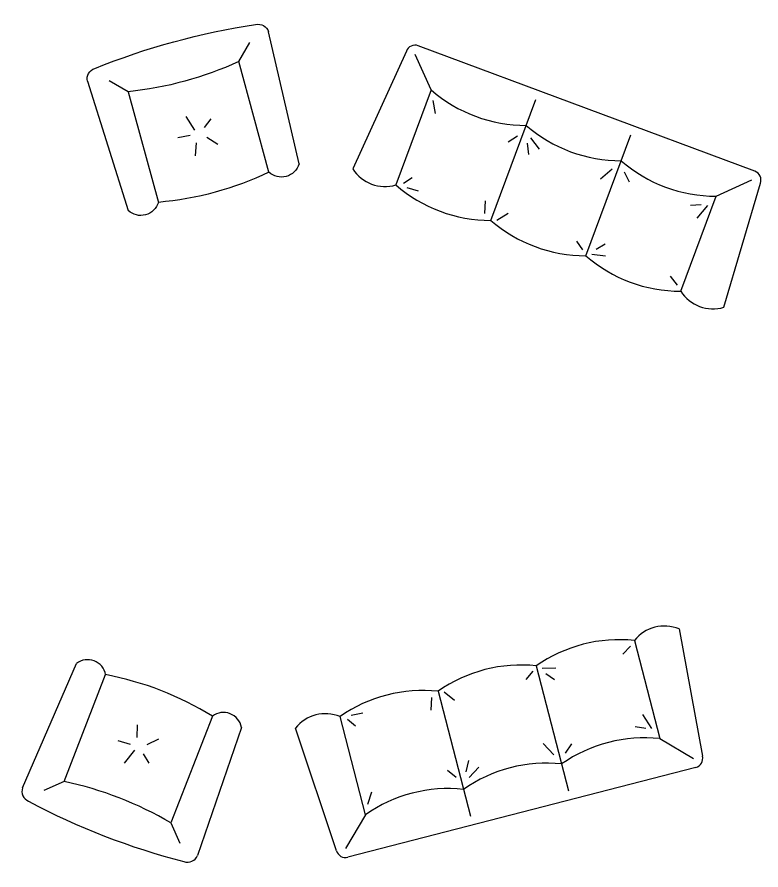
# Model space of a CAD drawing. Header units: centimetres. Extents: x 0 to 1814864, y -139216 to 99734.
# Drawn here: x 911734.2 to 912057.1, y 10590 to 10960.2 of the extents above; entities that cross this region are included whole.
import ezdxf

# ---------------------------------------------------------------- set-up
doc = ezdxf.new("R2010")
doc.units = ezdxf.units.CM
doc.header["$LTSCALE"] = 4
doc.layers.add('0.2', color=2, linetype='Continuous')

# ---------------------------------------------------------------- blocks, each defined once
blk = doc.blocks.new('Poltrona08')
for p, q in [((-49.37, -15.73), (-49.37, 39.27)), ((5.63, 39.27), (5.63, -15.73)), ((-20.38, 13.08), (-18.03, 20.58)), ((-29.29, 16.36), (-25.07, 13.08)), ((-25.07, 8.39), (-29.29, 3.7)), ((-17.56, 11.2), (-11.46, 11.67)), ((-19.44, 6.98), (-17.28, 1.21))]:
    blk.add_line(p, q)
for points in [[(-64.37, -15.73), (-66.87, 49.27)], [(23.13, 49.27), (20.63, -15.73)], [(-49.37, 39.27), (-56.87, 46.77)], [(5.63, 39.27), (13.13, 46.77)]]:
    blk.add_lwpolyline(points)
for centre, radius, start, end in [((-61.87, 49.27), 5, 90, 180), ((-21.87, -276.15), 332.84, 83.0976, 96.9024), ((18.13, 49.27), 5, 0, 90), ((-21.87, 208.74), 171.68, 260.7825, 279.2175), ((-56.87, -11.06), 8.83, 211.8908, 328.1092), ((-21.87, 134.27), 152.5, 259.6111, 280.3889), ((13.13, -11.06), 8.83, 211.8908, 328.1092)]:
    blk.add_arc(centre, radius, start, end)

msp = doc.modelspace()

# ---------------------------------------------------------------- linework, layer by layer
at = {"layer": '0.2'}
for p, q in [((911914.003, 10928.558), (911898.631, 10887.331)), ((911914.648, 10923.927), (911915.686, 10918.346)), ((911951.497, 10908.456), (911947.399, 10905.829)), ((911955.607, 10905.539), (911956.149, 10900.489)), ((911957.122, 10907.744), (911960.855, 10902.89)), ((911992.599, 10894.17), (911987.517, 10889.833)), ((911901.996, 10888.133), (911905.676, 10890.57)), ((911997.693, 10892.964), (911999.906, 10888.676)), ((911903.367, 10886.237), (911908.348, 10884.726)), ((912022.314, 10841.216), (912037.685, 10882.443)), ((911937.282, 10874.977), (911937.574, 10880.408)), ((912031.196, 10878.741), (912026.561, 10878.391)), ((912033.856, 10878.442), (912029.346, 10872.852)), ((911942.417, 10872.023), (911947.35, 10875.032)), ((911979.869, 10859.098), (911977.125, 10862.891)), ((911985.529, 10859.412), (911989.514, 10861.735)), ((911983.71, 10857.32), (911989.639, 10856.494)), ((912020.935, 10843.787), (912017.887, 10847.693)), ((912002.193, 10689.562), (912013.206, 10646.963)), ((912000.555, 10687.148), (911997.119, 10683.578)), ((911958.123, 10676.177), (911955.001, 10672.689)), ((911962.128, 10677.548), (911968.11, 10677.754)), ((911963.72, 10675.279), (911967.442, 10672.555)), ((911914.119, 10664.801), (911913.846, 10659.369)), ((911919.533, 10667.206), (911924.127, 10663.702)), ((911885.408, 10613.923), (911874.395, 10656.522)), ((911879.219, 10657.118), (911884.329, 10658.105)), ((912009.813, 10651.34), (912005.907, 10657.367)), ((911877.658, 10655.374), (911881.066, 10652.569)), ((912007.136, 10651.318), (912002.562, 10652.146)), ((911967.147, 10639.974), (911962.542, 10644.816)), ((911972.339, 10640.646), (911974.984, 10644.681)), ((911929.175, 10632.503), (911930.239, 10637.469)), ((911930.453, 10630.153), (911934.67, 10634.594)), ((911924.785, 10630.028), (911920.982, 10633.066)), ((911886.531, 10618.462), (911888.141, 10623.905))]:
    msp.add_line(p, q, dxfattribs=at)
for points in [[(911903.203, 10945.392), (911879.891, 10894.318)], [(912054.519, 10893.243), (911908.348, 10947.742)], [(911914.003, 10928.558), (911906.951, 10943.994)], [(911939.859, 10871.959), (911959.422, 10924.43)], [(911981.086, 10856.587), (912000.65, 10909.059)], [(912037.685, 10882.443), (912053.121, 10889.495)], [(912041.054, 10834.229), (912056.869, 10888.097)], [(912021.556, 10694.568), (912031.701, 10639.35)], [(911959.594, 10678.549), (911973.611, 10624.331)], [(911916.994, 10667.535), (911931.011, 10613.318)], [(911872.921, 10598.3), (911855.032, 10651.516)], [(912013.206, 10646.963), (912027.828, 10638.348)], [(912028.829, 10634.476), (911877.795, 10595.428)], [(911885.408, 10613.923), (911876.794, 10599.301)]]:
    msp.add_lwpolyline(points, dxfattribs=at)
for centre, radius, start, end in [((911906.951, 10943.994), 4, 69.55212, 159.55212), ((911955.112, 10975.842), 62.656, 228.99607, 270.10816), ((911996.339, 10960.471), 62.656, 228.99607, 270.10816), ((912037.567, 10945.099), 62.656, 228.99607, 270.10816), ((911893.919, 10903.317), 16.667, 212.68222, 286.42201), ((912053.121, 10889.495), 4, 339.55212, 69.55212), ((911939.74, 10934.615), 62.656, 228.99607, 270.10816), ((911980.968, 10919.243), 62.656, 228.99607, 270.10816), ((912022.195, 10903.872), 62.656, 228.99607, 270.10816), ((912036.342, 10850.215), 16.667, 212.68222, 286.42201), ((912015.212, 10679.156), 16.667, 67.62568, 141.36548), ((911995.578, 10627.256), 62.656, 83.93953, 125.05162), ((911952.979, 10616.243), 62.656, 83.93953, 125.05162), ((911910.379, 10605.229), 62.656, 83.93953, 125.05162), ((911868.051, 10641.11), 16.667, 67.62568, 141.36548), ((912006.591, 10584.657), 62.656, 83.93953, 125.05162), ((912027.828, 10638.348), 4, 284.49558, 14.49558), ((911963.992, 10573.644), 62.656, 83.93953, 125.05162), ((911921.393, 10562.63), 62.656, 83.93953, 125.05162), ((911876.794, 10599.301), 4, 194.49558, 284.49558)]:
    msp.add_arc(centre, radius, start, end, dxfattribs=at)

# ---------------------------------------------------------------- block references
at = {"layer": '0.2', "yscale": 0.9044341948302912, "zscale": 0.9044341948302912}
for p, xscale, rotation in [((911796.689, 10894.837), -0.9044341948302912, 15.25685832514482), ((911772.224, 10659.627), 0.9044341948302912, 158.7908375022288)]:
    msp.add_blockref('Poltrona08', p, dxfattribs=dict(at, xscale=xscale, rotation=rotation))

doc.saveas('drawing.dxf')
